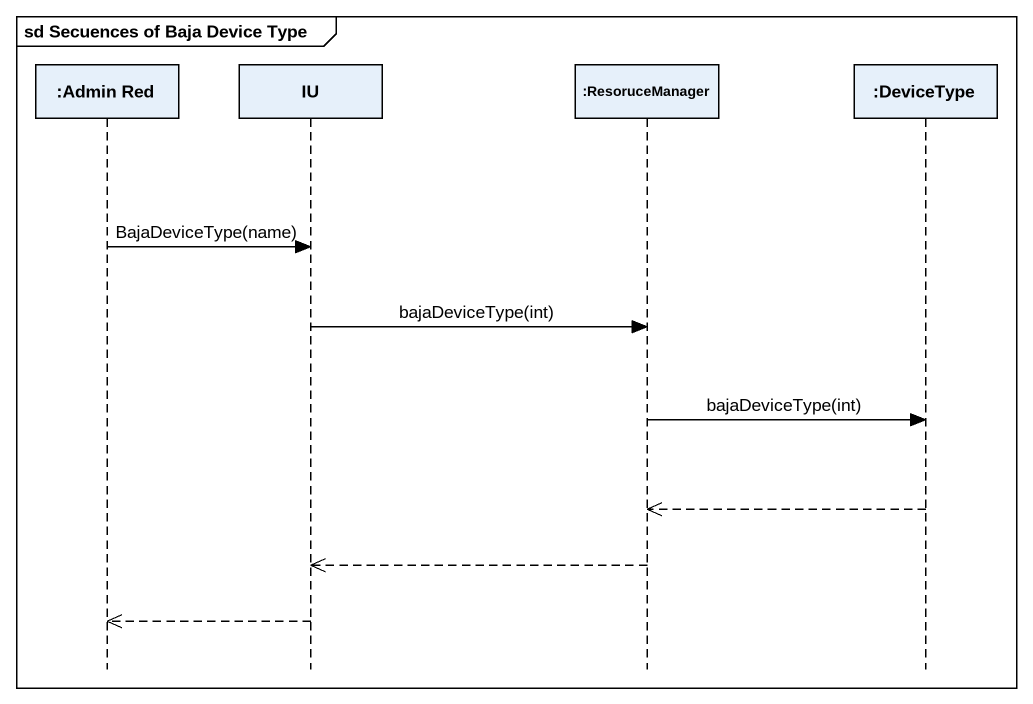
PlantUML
@startuml
mainframe sd Secuences of Baja Device Type
hide footbox
participant ":Admin Red" as Admin_Red
participant IU
participant ":ResoruceManager" as ResoruceManager
participant ":DeviceType" as DeviceType

Admin_Red -> IU : BajaDeviceType(name)
IU -> ResoruceManager : bajaDeviceType(int)
ResoruceManager -> DeviceType : bajaDeviceType(int)
DeviceType -->> ResoruceManager
ResoruceManager -->> IU
IU -->> Admin_Red
@enduml
